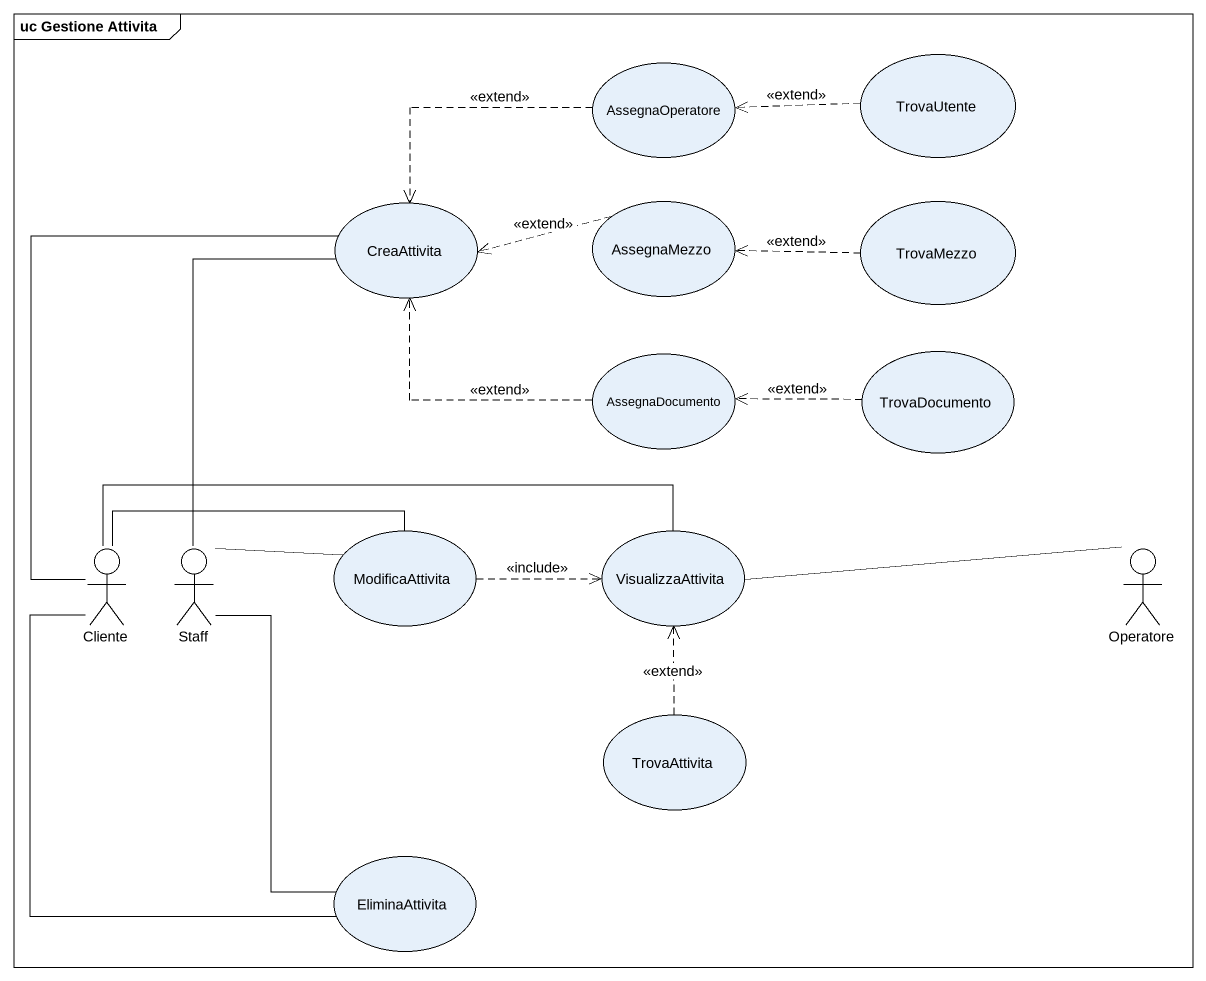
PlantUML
@startuml
mainframe uc Gestione Attivita
usecase AssegnaOperatore
usecase TrovaUtente
usecase CreaAttivita
usecase AssegnaMezzo
usecase TrovaMezzo
usecase AssegnaDocumento
usecase TrovaDocumento
actor Cliente
actor Staff
usecase ModificaAttivita
usecase VisualizzaAttivita
actor Operatore
usecase TrovaAttivita
usecase EliminaAttivita
AssegnaOperatore .left.> CreaAttivita : <<extend>>
TrovaUtente .left.> AssegnaOperatore : <<extend>>
AssegnaMezzo .left.> CreaAttivita : <<extend>>
TrovaMezzo .left.> AssegnaMezzo : <<extend>>
AssegnaDocumento .left.> CreaAttivita : <<extend>>
TrovaDocumento .left.> AssegnaDocumento : <<extend>>
Cliente -up- CreaAttivita
Cliente -right- ModificaAttivita
Cliente -right- VisualizzaAttivita
Cliente -- EliminaAttivita
Staff -up- CreaAttivita
Staff -right- ModificaAttivita
Staff -- EliminaAttivita
ModificaAttivita .right.> VisualizzaAttivita : <<include>>
Operatore -left- VisualizzaAttivita
TrovaAttivita .up.> VisualizzaAttivita : <<extend>>
@enduml
